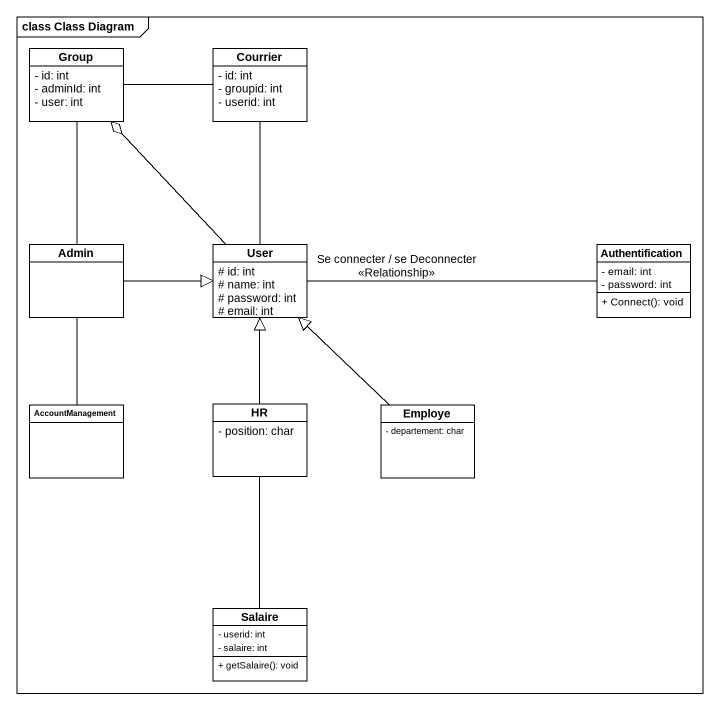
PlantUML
@startuml
mainframe class Class Diagram
hide circle
hide empty members
skinparam classAttributeIconSize 0
class "Group" as Group_ {
  - id: int
  - adminId: int
  - user: int
}
class Courrier {
  - id: int
  - groupid: int
  - userid: int
}
class Admin
class User {
  # id: int
  # name: int
  # password: int
  # email: int
}
class Authentification {
  - email: int
  - password: int
  + Connect(): void
}
class AccountManagement
class HR {
  - position: char
}
class Employe {
  - departement: char
}
class Salaire {
  - userid: int
  - salaire: int
  + getSalaire(): void
}
Group_ -- Admin
Courrier -left- Group_
Courrier -- User
Admin -right-|> User
Admin -- AccountManagement
User -up-o Group_
User -right- Authentification : Se connecter / se Deconnecter\n<<Relationship>>
HR -up-|> User
Employe -up-|> User
Salaire -up- HR
@enduml
